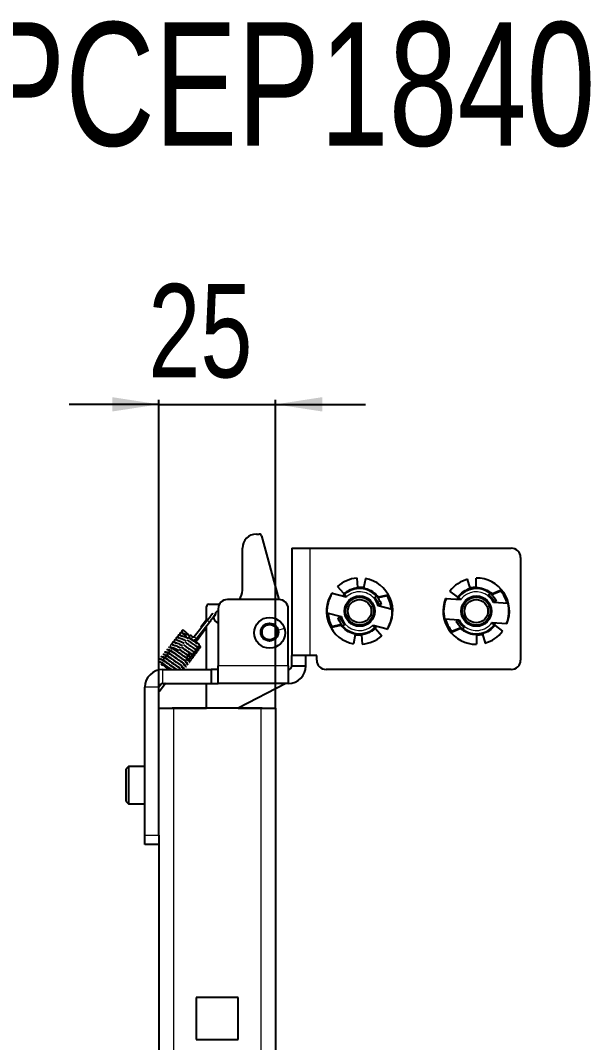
# Model space of a CAD drawing. Header units: millimetres. Extents: x -431 to 638, y -14 to 1990.
# Drawn here: x 89.8 to 211.9, y 1770.5 to 1989.5 of the extents above; entities that cross this region are included whole.
import ezdxf

# ---------------------------------------------------------------- set-up
doc = ezdxf.new("R2010")
doc.units = ezdxf.units.MM
doc.layers.add('FORMAT', color=7, linetype='Continuous')
doc.styles.add('SLDTEXTSTYLE0', font='TXT', dxfattribs={"width": 0.75})
doc.dimstyles.new('SLDDIMSTYLE1', dxfattribs={"dimtxt": 20, "dimasz": 10, "dimexe": 0, "dimexo": 0.0625, "dimgap": 5, "dimtad": 2, "dimdec": 1, "dimrnd": 1e-09, "dimzin": 12, "dimdsep": 46, "dimtxsty": 'SLDTEXTSTYLE0', "dimsah": 1, "dimcen": 0.09, "dimadec": 0, "dimazin": 3, "dimtfac": 1, "dimtmove": 0, "dimatfit": 0, "dimfxl": 0, "dimfrac": 2, "dimtolj": 1, "dimtzin": 12, "dimarcsym": 0})

# ---------------------------------------------------------------- blocks, each defined once
blk = doc.blocks.new('_D_6')
at = {"layer": 'FORMAT'}
for p, q in [((119.44, 1842.17), (119.44, 1908.27)), ((144.44, 1842.17), (144.44, 1908.27)), ((119.44, 1907.27), (100.21, 1907.27)), ((119.44, 1907.27), (144.44, 1907.27)), ((144.44, 1907.27), (163.68, 1907.27))]:
    blk.add_line(p, q, dxfattribs=at)
for points in [[(119.44, 1907.27), (109.44, 1908.81), (109.44, 1905.74)], [(144.44, 1907.27), (154.44, 1905.74), (154.44, 1908.81)]]:
    blk.add_solid(points, dxfattribs=at)
at = {"layer": 'FORMAT', "insert": (117.17, 1933.06), "char_height": 20, "attachment_point": 1, "style": 'SLDTEXTSTYLE0'}
blk.add_mtext('25', dxfattribs=at)

msp = doc.modelspace()

# ---------------------------------------------------------------- linework, layer by layer
at = {"color": 7, "linetype": 'Continuous', "lineweight": 25}
for p, q in [((140.33, 1879.46), (140.95, 1879.46)), ((141.43, 1879.09), (145.1, 1865.46)), ((137.33, 1867.46), (137.33, 1876.46)), ((147.94, 1876.46), (147.94, 1853.46)), ((147.94, 1876.46), (151.74, 1876.46)), ((151.74, 1876.46), (194.94, 1876.46)), ((196.94, 1874.46), (196.94, 1852.46)), ((159.06, 1866.71), (157.69, 1868.23)), ((162.04, 1868.06), (161.88, 1870.04)), ((163.37, 1867.99), (163.74, 1869.94)), ((186.1, 1867.89), (185.58, 1869.81)), ((187.43, 1868.07), (187.42, 1870.06)), ((156.61, 1866.75), (156.49, 1866.82)), ((159.57, 1865.95), (156.56, 1866.76)), ((158.76, 1866.17), (159.2, 1866.56)), ((159.06, 1866.71), (159.2, 1866.56)), ((159.2, 1866.56), (159.67, 1866.04)), ((159.53, 1866.19), (159.34, 1866.02)), ((163.32, 1868.02), (162.09, 1868.08)), ((166.05, 1866.21), (165.53, 1865.74)), ((166.2, 1866.34), (166.05, 1866.21)), ((166.2, 1866.34), (166.47, 1866.01)), ((166.21, 1865.96), (168.51, 1866.45)), ((168.41, 1866.22), (166.34, 1865.78)), ((168.41, 1866.22), (168.51, 1866.45)), ((183.43, 1866.02), (181.8, 1867.26)), ((183.43, 1866.02), (183.59, 1865.9)), ((187.37, 1868.09), (186.15, 1867.93)), ((190.38, 1866.82), (189.96, 1866.26)), ((190.05, 1866.38), (190.1, 1866.4)), ((190.25, 1866.25), (190.07, 1866.17)), ((190.5, 1866.98), (190.38, 1866.82)), ((190.5, 1866.98), (190.83, 1866.71)), ((190.59, 1866.61), (192.76, 1867.51)), ((192.7, 1867.27), (190.74, 1866.45)), ((192.7, 1867.27), (192.76, 1867.51)), ((129.64, 1860.78), (129.64, 1863.96)), ((130.14, 1864.46), (132.41, 1864.46)), ((145.14, 1865.46), (134.14, 1865.46)), ((165.82, 1865.67), (165.62, 1865.63)), ((165.64, 1865.84), (165.69, 1865.85)), ((169.44, 1863.31), (166.43, 1864.12)), ((167.08, 1864.38), (166.6, 1864.23)), ((181.01, 1865.6), (180.87, 1865.65)), ((184.07, 1865.37), (180.96, 1865.6)), ((183.23, 1865.43), (183.59, 1865.9)), ((183.59, 1865.9), (184.14, 1865.47)), ((183.98, 1865.59), (183.83, 1865.39)), ((184.07, 1865.53), (183.92, 1865.38)), ((194.25, 1864.61), (191.14, 1864.84)), ((191.74, 1865.21), (191.3, 1864.98)), ((132.14, 1863.46), (132.14, 1851.26)), ((147.14, 1851.26), (147.14, 1863.46)), ((155.45, 1862.6), (158.46, 1861.8)), ((157.81, 1861.54), (158.28, 1861.69)), ((129.8, 1860.98), (127.01, 1857.45)), ((127.48, 1857.08), (130.27, 1860.61)), ((127.62, 1856.76), (129.64, 1859.5)), ((129.64, 1861.09), (128.43, 1859.56)), ((129.64, 1850.46), (129.64, 1859.82)), ((130.27, 1860.61), (130.27, 1860.61)), ((158.67, 1859.96), (156.38, 1859.47)), ((156.38, 1859.47), (156.48, 1859.7)), ((156.48, 1859.7), (158.55, 1860.14)), ((158.69, 1859.58), (158.42, 1859.9)), ((158.69, 1859.58), (158.84, 1859.71)), ((158.84, 1859.71), (159.36, 1860.18)), ((159.07, 1860.25), (159.27, 1860.29)), ((159.25, 1860.08), (159.2, 1860.07)), ((165.69, 1859.36), (165.22, 1859.88)), ((165.32, 1859.96), (168.32, 1859.16)), ((165.36, 1859.73), (165.55, 1859.9)), ((166.13, 1859.75), (165.69, 1859.36)), ((180.64, 1861.31), (183.74, 1861.08)), ((182.19, 1858.65), (184.14, 1859.46)), ((183.15, 1860.7), (183.59, 1860.94)), ((184.51, 1859.1), (184.93, 1859.66)), ((184.64, 1859.67), (184.82, 1859.75)), ((184.84, 1859.54), (184.79, 1859.52)), ((191.3, 1860.02), (190.75, 1860.45)), ((190.82, 1860.55), (193.93, 1860.32)), ((190.82, 1860.39), (190.97, 1860.54)), ((190.91, 1860.32), (191.06, 1860.53)), ((191.66, 1860.49), (191.3, 1860.02)), ((191.46, 1859.9), (191.3, 1860.02)), ((191.46, 1859.9), (193.09, 1858.66)), ((193.88, 1860.32), (194.01, 1860.27)), ((125.89, 1857.32), (126.28, 1857.01)), ((126.65, 1857.48), (126.26, 1857.79)), ((126.73, 1857.42), (126.65, 1857.48)), ((127.01, 1857.45), (127.01, 1857.45)), ((161.51, 1857.93), (161.15, 1855.98)), ((161.56, 1857.9), (162.79, 1857.84)), ((162.85, 1857.86), (163, 1855.88)), ((165.82, 1859.21), (165.69, 1859.36)), ((165.82, 1859.21), (167.2, 1857.68)), ((168.28, 1859.17), (168.4, 1859.09)), ((184.3, 1859.31), (182.13, 1858.4)), ((182.13, 1858.4), (182.19, 1858.65)), ((184.38, 1858.94), (184.06, 1859.21)), ((184.38, 1858.94), (184.51, 1859.1)), ((187.46, 1857.85), (187.47, 1855.86)), ((187.52, 1857.83), (188.74, 1857.99)), ((188.79, 1858.03), (189.31, 1856.11)), ((121.97, 1855.7), (121.92, 1855.66)), ((121.92, 1855.32), (121.97, 1855.27)), ((126.28, 1857.01), (126.36, 1856.95)), ((120.31, 1853.28), (120.36, 1853.23)), ((120.72, 1853.79), (120.76, 1853.74)), ((121, 1852.71), (120.99, 1852.85)), ((121.12, 1854.3), (121.17, 1854.25)), ((121.4, 1853.22), (121.39, 1853.37)), ((121.52, 1854.81), (121.57, 1854.76)), ((121.81, 1853.73), (121.79, 1853.88)), ((122.21, 1854.24), (122.19, 1854.39)), ((122.61, 1854.75), (122.59, 1854.9)), ((151.74, 1853.46), (147.94, 1853.46)), ((147.94, 1851.26), (147.94, 1853.46)), ((150.94, 1851.26), (150.94, 1853.46)), ((153.24, 1853.46), (151.74, 1853.46)), ((153.24, 1852.46), (153.24, 1853.46)), ((119.51, 1852.26), (119.55, 1852.21)), ((119.83, 1851.69), (119.87, 1851.64)), ((119.91, 1852.77), (119.96, 1852.72)), ((120.6, 1852.2), (120.59, 1852.34)), ((120.75, 1851.12), (121.13, 1850.82)), ((121.13, 1850.82), (121.21, 1850.76)), ((121.86, 1850.46), (121.88, 1850.61)), ((125.39, 1851.96), (125.57, 1851.87)), ((132.14, 1847.46), (132.14, 1851.26)), ((147.14, 1851.26), (147.14, 1847.46)), ((147.94, 1851.26), (150.94, 1851.26)), ((120.24, 1850.46), (130.64, 1850.46)), ((121.12, 1850.59), (121.23, 1850.51)), ((121.25, 1850.48), (121.23, 1850.46)), ((124.05, 1850.44), (123.94, 1850.5)), ((124.02, 1850.51), (124.18, 1850.42)), ((130.64, 1850.46), (130.64, 1847.46)), ((132.14, 1850.46), (130.64, 1850.46)), ((194.94, 1850.46), (155.24, 1850.46)), ((116.44, 1814.96), (116.44, 1846.66)), ((119.44, 1814.96), (119.44, 1846.66)), ((119.97, 1847.41), (119.45, 1846.7)), ((119.51, 1846.98), (119.77, 1847.3)), ((119.56, 1845.84), (120.75, 1847.45)), ((120.24, 1847.46), (130.64, 1847.46)), ((129.64, 1842.16), (129.64, 1847.46)), ((130.64, 1847.46), (132.14, 1847.46)), ((147.14, 1847.46), (132.14, 1847.46)), ((146.64, 1847.46), (136.41, 1842.16)), ((119.44, 1845.7), (119.56, 1845.84)), ((119.56, 1845.84), (119.56, 1845.84)), ((119.44, 1842.16), (122.54, 1842.16)), ((122.54, 1842.17), (122.3, 1842.16)), ((122.54, 1842.17), (129.64, 1842.17)), ((141.34, 1842.16), (122.54, 1842.16)), ((136.43, 1842.17), (141.34, 1842.17)), ((141.34, 1842.16), (144.44, 1842.16)), ((144.44, 1842.16), (144.44, 170.54)), ((112.94, 1829.66), (112.44, 1829.16)), ((112.44, 1822.16), (112.44, 1829.16)), ((116.44, 1829.66), (112.94, 1829.66)), ((112.94, 1829.66), (112.94, 1821.66)), ((112.44, 1822.16), (112.94, 1821.66)), ((112.94, 1821.66), (116.44, 1821.66)), ((116.44, 1812.96), (116.44, 1814.96)), ((119.44, 1814.96), (119.44, 1812.96)), ((119.44, 1812.96), (116.44, 1812.96)), ((119.44, 1812.96), (119.44, 178.16)), ((136.44, 1780.16), (127.44, 1780.16)), ((127.44, 1780.16), (127.44, 1771.16)), ((136.44, 1771.16), (136.44, 1780.16)), ((127.44, 1771.16), (136.44, 1771.16))]:
    msp.add_line(p, q, dxfattribs=at)
at = {"color": 8, "linetype": 'Continuous', "lineweight": 18}
for p, q in [((151.74, 1876.46), (151.74, 1853.46)), ((129.8, 1860.98), (129.8, 1860.98)), ((145, 1858.89), (146.31, 1859.3)), ((147.14, 1851.26), (132.14, 1851.26)), ((120.24, 1847.46), (120.24, 1850.46)), ((119.44, 1846.66), (116.44, 1846.66)), ((122.54, 1842.16), (122.54, 1842.17)), ((122.54, 1842.16), (122.54, 182.78)), ((141.34, 1842.16), (141.34, 1842.17)), ((141.34, 167.63), (141.34, 1842.16)), ((116.44, 1814.96), (119.44, 1814.96))]:
    msp.add_line(p, q, dxfattribs=at)
at = {"color": 7, "linetype": 'Continuous', "lineweight": 25, "flags": 128}
for points in [[(125.89, 1857.32), (125.89, 1857.35), (125.91, 1857.41), (125.96, 1857.49), (126.03, 1857.58), (126.1, 1857.67), (126.17, 1857.74), (126.23, 1857.78), (126.26, 1857.79), (126.26, 1857.79)], [(120.74, 1847.46), (120.75, 1847.45), (120.73, 1847.46)]]:
    msp.add_lwpolyline(points, dxfattribs=at)
at = {"color": 8, "linetype": 'Continuous', "lineweight": 18, "flags": 128}
for points in [[(126.28, 1857.01), (126.28, 1857.01), (126.3, 1857.02), (126.34, 1857.07), (126.4, 1857.14), (126.47, 1857.23), (126.54, 1857.32), (126.6, 1857.4), (126.64, 1857.46), (126.65, 1857.48), (126.65, 1857.48)], [(121.25, 1850.48), (121.25, 1850.48), (121.27, 1850.46)]]:
    msp.add_lwpolyline(points, dxfattribs=at)
at = {"color": 7, "linetype": 'Continuous', "lineweight": 25}
for centre, radius in [((162.44, 1862.96), 3.25), ((162.44, 1862.96), 3), ((187.44, 1862.96), 3.25), ((187.44, 1862.96), 3), ((162.44, 1862.96), 2.5), ((187.44, 1862.96), 2.5), ((143.16, 1858.31), 3.3), ((143.14, 1858.46), 1.9), ((143.14, 1858.46), 1.61)]:
    msp.add_circle(centre, radius, dxfattribs=at)
for centre, radius, start, end in [((140.33, 1876.46), 3, 90, 180), ((140.95, 1878.96), 0.5, 15.0795, 90), ((194.94, 1874.46), 2, 0, 90), ((162.44, 1862.96), 7.1, 94.5192, 132.0192), ((162.44, 1862.96), 7.1, 327.0192, 79.5192), ((187.44, 1862.96), 7.1, 105.2121, 142.7121), ((187.44, 1862.96), 7.1, 337.7121, 90.2121), ((134.33, 1867.46), 3, 318.1897, 0), ((162.44, 1862.96), 7.1, 147.0192, 259.5192), ((162.44, 1862.96), 7, 147.1321, 182.9064), ((162.44, 1862.96), 4.85, 42.0192, 132.0192), ((162.44, 1862.96), 4.15, 132.0192, 133.8162), ((162.44, 1862.96), 6.8, 3.4511, 28.6836), ((162.44, 1862.96), 7, 2.9064, 29.9064), ((187.44, 1862.96), 4.85, 52.7121, 142.7121), ((187.44, 1862.96), 4.15, 26.9151, 52.7121), ((187.44, 1862.96), 6.8, 14.1439, 39.3765), ((187.44, 1862.96), 7, 13.5992, 40.5992), ((130.14, 1863.96), 0.5, 90, 180), ((134.14, 1863.46), 2, 90, 180), ((145.14, 1863.46), 2, 0, 90), ((162.44, 1862.96), 4.15, 16.2223, 42.0192), ((187.44, 1862.96), 7.1, 157.7121, 270.2121), ((187.44, 1862.96), 7, 157.825, 193.5992), ((187.44, 1862.96), 4.15, 142.7121, 144.5091), ((187.44, 1862.96), 7, 337.825, 13.5992), ((132.39, 1861.71), 1.25, 180, 258.463), ((132.39, 1861.71), 1.25, 101.537, 137.2226), ((162.44, 1862.96), 7, 182.9064, 209.9064), ((162.44, 1862.96), 6.8, 183.4511, 208.6836), ((162.44, 1862.96), 4.15, 196.2223, 222.0192), ((162.44, 1862.96), 7, 327.1321, 2.9064), ((131.05, 1862.65), 4.05, 229.7314, 232.4533), ((162.44, 1862.96), 4.85, 222.0192, 312.0192), ((162.44, 1862.96), 4.15, 312.0192, 313.8162), ((187.44, 1862.96), 7, 193.5992, 220.5992), ((187.44, 1862.96), 6.8, 194.1439, 219.3765), ((187.44, 1862.96), 4.15, 206.9151, 232.7121), ((187.44, 1862.96), 4.85, 232.7121, 322.7121), ((187.44, 1862.96), 4.15, 322.7121, 324.5091), ((162.44, 1862.96), 7.1, 274.5192, 312.0192), ((187.44, 1862.96), 7.1, 285.2121, 322.7121), ((147.14, 1851.26), 0.8, 270, 0), ((147.14, 1851.26), 3.8, 270, 0), ((155.24, 1852.46), 2, 180, 270), ((194.94, 1852.46), 2, 270, 0), ((120.24, 1846.66), 3.8, 90, 180), ((120.24, 1846.66), 0.8, 90, 180), ((141.34, 1839.07), 3.1, 85.3967, 90)]:
    msp.add_arc(centre, radius, start, end, dxfattribs=at)
at = {"color": 8, "linetype": 'Continuous', "lineweight": 18}
for centre, radius, start, end in [((162.44, 1862.96), 5.05, 94.5192, 132.0192), ((162.44, 1862.96), 4.15, 42.0192, 132.0192), ((162.44, 1862.96), 5.05, 42.0192, 79.5192), ((187.44, 1862.96), 5.05, 105.2121, 142.7121), ((187.44, 1862.96), 4.15, 52.7121, 142.7121), ((187.44, 1862.96), 5.05, 52.7121, 90.2121), ((140.85, 1874.48), 17.44, 230.7113, 232.6809), ((162.44, 1862.96), 5.05, 222.0192, 259.5192), ((162.44, 1862.96), 4.15, 222.0192, 312.0192), ((187.44, 1862.96), 4.15, 232.7121, 322.7121), ((187.44, 1862.96), 5.05, 285.2121, 322.7121), ((124.37, 1858.9), 2.78, 315.5111, 327.8892), ((137.92, 1870.78), 17.22, 230.7026, 232.6978), ((162.44, 1862.96), 5.05, 274.5192, 312.0192), ((187.44, 1862.96), 5.05, 232.7121, 270.2121), ((122.16, 1855.51), 0.295, 115.8344, 267.3472), ((133.17, 1864.7), 9.69, 233.0415, 235.052), ((120.15, 1851.86), 1.43, 313.3522, 323.8809), ((120.22, 1851.81), 1.45, 313.3721, 323.9619), ((121.1, 1848.13), 2.75, 233.1851, 236.0311)]:
    msp.add_arc(centre, radius, start, end, dxfattribs=at)
at = {"color": 7, "linetype": 'Continuous', "lineweight": 25}
for points, knots in [([(161.89, 1867.78), (161.93, 1867.92), (161.98, 1868.09), (162.08, 1868.03), (162.09, 1868.02)], [0, 0, 0, 0, 0.832234, 1, 1, 1, 1]), ([(163.49, 1867.69), (163.47, 1867.84), (163.44, 1868.02), (163.34, 1867.97), (163.32, 1867.96)], [0, 0, 0, 0, 0.832234, 1, 1, 1, 1]), ([(166.05, 1866.21), (166.29, 1865.89), (166.71, 1865.33), (166.97, 1864.67), (167.08, 1864.38)], [0, 0, 0, 0, 0.559866, 1, 1, 1, 1]), ([(186.01, 1867.59), (186.02, 1867.74), (186.04, 1867.92), (186.14, 1867.88), (186.16, 1867.87)], [0, 0, 0, 0, 0.832234, 1, 1, 1, 1]), ([(187.6, 1867.81), (187.54, 1867.95), (187.48, 1868.11), (187.39, 1868.04), (187.38, 1868.03)], [0, 0, 0, 0, 0.832234, 1, 1, 1, 1]), ([(190.08, 1866.42), (190.35, 1866.19), (190.83, 1865.77), (191.15, 1865.22), (191.3, 1864.98)], [0, 0, 0, 0, 0.559785, 1, 1, 1, 1]), ([(190.38, 1866.82), (190.68, 1866.55), (191.2, 1866.08), (191.57, 1865.48), (191.74, 1865.21)], [0, 0, 0, 0, 0.5598658, 1, 1, 1, 1]), ([(165.68, 1865.87), (165.9, 1865.59), (166.29, 1865.09), (166.51, 1864.49), (166.6, 1864.23)], [0, 0, 0, 0, 0.559785, 1, 1, 1, 1]), ([(130.95, 1862.52), (130.93, 1862.48), (130.85, 1862.37), (130.58, 1861.99), (130.2, 1861.48), (129.91, 1861.13), (129.8, 1860.98)], [0, 0, 0, 0, 0.120445, 0.4284044, 0.764758, 1, 1, 1, 1]), ([(130.27, 1860.61), (130.36, 1860.72), (130.62, 1861.05), (131.02, 1861.58), (131.39, 1862.1), (131.55, 1862.33), (131.6, 1862.44), (131.63, 1862.51), (131.64, 1862.59), (131.63, 1862.65), (131.62, 1862.67)], [0, 0, 0, 0, 0.122972, 0.357795, 0.597296, 0.840144, 0.906241, 0.947144, 0.977555, 1, 1, 1, 1]), ([(131.16, 1861.58), (131.23, 1861.68), (131.42, 1861.96), (131.53, 1862.14), (131.58, 1862.24), (131.61, 1862.31), (131.62, 1862.38), (131.61, 1862.43), (131.61, 1862.46)], [0, 0, 0, 0, 0.243765, 0.698545, 0.834124, 0.900377, 0.952573, 1, 1, 1, 1]), ([(159.21, 1860.05), (158.99, 1860.33), (158.6, 1860.83), (158.38, 1861.42), (158.28, 1861.69)], [0, 0, 0, 0, 0.559785, 1, 1, 1, 1]), ([(158.84, 1859.71), (158.6, 1860.03), (158.17, 1860.59), (157.92, 1861.25), (157.81, 1861.54)], [0, 0, 0, 0, 0.559866, 1, 1, 1, 1]), ([(184.51, 1859.1), (184.21, 1859.37), (183.69, 1859.84), (183.31, 1860.44), (183.15, 1860.7)], [0, 0, 0, 0, 0.559866, 1, 1, 1, 1]), ([(184.81, 1859.5), (184.54, 1859.73), (184.06, 1860.15), (183.74, 1860.7), (183.59, 1860.94)], [0, 0, 0, 0, 0.559785, 1, 1, 1, 1]), ([(123.84, 1857.08), (123.78, 1857.13), (123.64, 1857.26), (123.39, 1857.35), (123.2, 1857.32), (123.11, 1857.2), (123.09, 1856.95), (123.23, 1856.78), (123.33, 1856.66)], [0, 0, 0, 0, 0.1166621, 0.2771251, 0.5007524, 0.6200676, 0.7499614, 1, 1, 1, 1]), ([(124.25, 1857.59), (124.19, 1857.64), (124.04, 1857.77), (123.79, 1857.86), (123.6, 1857.83), (123.52, 1857.71), (123.49, 1857.46), (123.63, 1857.29), (123.73, 1857.17)], [0, 0, 0, 0, 0.1167861, 0.2772304, 0.5008125, 0.6201226, 0.7500255, 1, 1, 1, 1]), ([(123.83, 1857.19), (123.84, 1857.19), (123.88, 1857.18), (124.19, 1857.12), (124.67, 1856.93), (125.08, 1856.73), (125.29, 1856.62)], [0, 0, 0, 0, 0.148836, 0.396558, 0.683727, 1, 1, 1, 1]), ([(125.39, 1857.28), (125.2, 1857.52), (124.9, 1857.91), (124.5, 1858.25), (124.2, 1858.37), (124, 1858.34), (123.92, 1858.22), (123.89, 1857.98), (124.03, 1857.8), (124.13, 1857.68)], [0, 0, 0, 0, 0.254321, 0.402331, 0.510907, 0.662194, 0.742939, 0.830862, 1, 1, 1, 1]), ([(124.23, 1857.7), (124.25, 1857.7), (124.29, 1857.69), (124.59, 1857.63), (125.08, 1857.43), (125.48, 1857.24), (125.69, 1857.13)], [0, 0, 0, 0, 0.149242, 0.3975226, 0.6852713, 1, 1, 1, 1]), ([(125.93, 1857.62), (125.7, 1857.92), (125.35, 1858.37), (124.9, 1858.76), (124.6, 1858.88), (124.41, 1858.85), (124.32, 1858.73), (124.29, 1858.49), (124.44, 1858.31), (124.53, 1858.2)], [0, 0, 0, 0, 0.298435, 0.437746, 0.539892, 0.682205, 0.758172, 0.840902, 1, 1, 1, 1]), ([(124.62, 1858.22), (124.62, 1858.21), (124.59, 1858.19), (124.7, 1858.21), (124.99, 1858.13), (125.32, 1858.02), (125.52, 1857.92), (125.54, 1857.91)], [0, 0, 0, 0, 0.021612, 0.277034, 0.594005, 0.961278, 1, 1, 1, 1]), ([(126.14, 1857.55), (126.02, 1857.66), (125.82, 1857.83), (125.65, 1857.98), (125.58, 1858.04)], [0, 0, 0, 0, 0.595665, 1, 1, 1, 1]), ([(127.62, 1855.92), (127.61, 1855.95), (127.57, 1856.03), (127.35, 1856.2), (127.04, 1856.43), (126.7, 1856.67), (126.29, 1856.96), (126.01, 1857.17), (125.86, 1857.27)], [0, 0, 0, 0, 0.1342665, 0.3521847, 0.4893356, 0.6456573, 0.8178029, 1, 1, 1, 1]), ([(127.01, 1857.45), (126.99, 1857.43), (126.96, 1857.4), (126.88, 1857.37), (126.81, 1857.37), (126.76, 1857.4), (126.73, 1857.41), (126.73, 1857.42)], [0, 0, 0, 0, 0.241711, 0.48172, 0.722059, 0.953296, 1, 1, 1, 1]), ([(161.4, 1858.22), (161.42, 1858.08), (161.45, 1857.9), (161.55, 1857.95), (161.57, 1857.96)], [0, 0, 0, 0, 0.832234, 1, 1, 1, 1]), ([(162.99, 1858.14), (162.95, 1858), (162.91, 1857.83), (162.81, 1857.89), (162.8, 1857.9)], [0, 0, 0, 0, 0.832234, 1, 1, 1, 1]), ([(187.29, 1858.11), (187.35, 1857.97), (187.41, 1857.8), (187.5, 1857.87), (187.51, 1857.89)], [0, 0, 0, 0, 0.8322341, 1, 1, 1, 1]), ([(188.88, 1858.33), (188.87, 1858.18), (188.85, 1858), (188.75, 1858.04), (188.73, 1858.05)], [0, 0, 0, 0, 0.832234, 1, 1, 1, 1]), ([(125.51, 1852.8), (125.48, 1852.81), (125.43, 1852.84), (125.23, 1852.96), (124.99, 1853.12), (124.66, 1853.35), (124.27, 1853.62), (123.8, 1853.97), (123.24, 1854.36), (122.67, 1854.72), (122.18, 1855), (121.82, 1855.16), (121.55, 1855.24), (121.53, 1855.18), (121.52, 1855.15)], [0, 0, 0, 0, 0.070834, 0.14046, 0.204799, 0.262083, 0.352331, 0.418393, 0.506857, 0.631338, 0.705759, 0.792061, 0.890442, 1, 1, 1, 1]), ([(121.94, 1855.29), (122.02, 1855.22), (122.19, 1855.08), (122.58, 1854.91), (123, 1854.7), (123.31, 1854.52), (123.47, 1854.43)], [0, 0, 0, 0, 0.25864, 0.513489, 0.757273, 1, 1, 1, 1]), ([(122.34, 1855.74), (122.32, 1855.76), (122.28, 1855.78), (122.21, 1855.8), (122.15, 1855.81), (122.07, 1855.79), (122, 1855.76), (121.97, 1855.72), (121.96, 1855.71)], [0, 0, 0, 0, 0.16821, 0.334597, 0.492682, 0.639712, 0.895455, 1, 1, 1, 1]), ([(122.63, 1855.55), (122.57, 1855.6), (122.43, 1855.73), (122.2, 1855.82), (122.09, 1855.78), (122.03, 1855.76)], [0, 0, 0, 0, 0.263202, 0.6223385, 1, 1, 1, 1]), ([(122.28, 1855.22), (122.24, 1855.19), (122.15, 1855.15), (122.25, 1855.16), (122.56, 1855.09), (123.05, 1854.9), (123.46, 1854.69), (123.68, 1854.58)], [0, 0, 0, 0, 0.186775, 0.339781, 0.529853, 0.7504, 1, 1, 1, 1]), ([(123.03, 1856.06), (122.97, 1856.12), (122.83, 1856.24), (122.58, 1856.33), (122.39, 1856.3), (122.31, 1856.18), (122.28, 1855.94), (122.42, 1855.77), (122.51, 1855.66)], [0, 0, 0, 0, 0.118567, 0.282042, 0.509898, 0.631431, 0.76371, 1, 1, 1, 1]), ([(122.61, 1855.66), (122.63, 1855.66), (122.67, 1855.66), (122.97, 1855.6), (123.46, 1855.4), (123.86, 1855.2), (124.08, 1855.09)], [0, 0, 0, 0, 0.147088, 0.393301, 0.678923, 1, 1, 1, 1]), ([(123.44, 1856.57), (123.38, 1856.62), (123.23, 1856.75), (122.98, 1856.84), (122.79, 1856.81), (122.71, 1856.69), (122.68, 1856.44), (122.83, 1856.27), (122.93, 1856.15)], [0, 0, 0, 0, 0.116537, 0.277021, 0.500692, 0.620012, 0.749896, 1, 1, 1, 1]), ([(123.02, 1856.17), (123.03, 1856.17), (123.07, 1856.17), (123.37, 1856.11), (123.86, 1855.91), (124.27, 1855.71), (124.48, 1855.6)], [0, 0, 0, 0, 0.148028, 0.394639, 0.680654, 1, 1, 1, 1]), ([(123.42, 1856.68), (123.44, 1856.68), (123.48, 1856.67), (123.78, 1856.62), (124.27, 1856.42), (124.67, 1856.22), (124.88, 1856.11)], [0, 0, 0, 0, 0.148432, 0.395597, 0.682188, 1, 1, 1, 1]), ([(125.87, 1853.54), (125.88, 1853.54), (125.92, 1853.58), (126.07, 1853.83), (125.96, 1853.98), (125.73, 1854.17), (125.41, 1854.4), (125.07, 1854.64), (124.67, 1854.93), (124.39, 1855.13), (124.25, 1855.23)], [0, 0, 0, 0, 0.06549, 0.304753, 0.416324, 0.564262, 0.657467, 0.763613, 0.880393, 1, 1, 1, 1]), ([(124.28, 1855.27), (124.5, 1855.11), (124.93, 1854.8), (125.52, 1854.39), (125.96, 1854.09), (126.34, 1853.86), (126.57, 1853.76), (126.75, 1853.78), (126.85, 1853.85), (126.92, 1853.98), (126.91, 1854.14), (126.85, 1854.26), (126.71, 1854.4), (126.71, 1854.4)], [0, 0, 0, 0, 0.154222, 0.297017, 0.418176, 0.519128, 0.673905, 0.726098, 0.760317, 0.791174, 0.842698, 0.998007, 1, 1, 1, 1]), ([(124.68, 1855.78), (124.91, 1855.62), (125.34, 1855.31), (125.93, 1854.9), (126.36, 1854.6), (126.74, 1854.37), (126.97, 1854.27), (127.15, 1854.29), (127.25, 1854.36), (127.32, 1854.49), (127.31, 1854.65), (127.25, 1854.77), (127.11, 1854.91), (127.11, 1854.91)], [0, 0, 0, 0, 0.15508, 0.29788, 0.419005, 0.519987, 0.674799, 0.726992, 0.761209, 0.792065, 0.843578, 0.998885, 1, 1, 1, 1]), ([(125.09, 1856.29), (125.31, 1856.13), (125.75, 1855.82), (126.33, 1855.41), (126.77, 1855.11), (127.15, 1854.88), (127.38, 1854.78), (127.55, 1854.8), (127.65, 1854.87), (127.72, 1855), (127.71, 1855.17), (127.65, 1855.29), (127.52, 1855.42), (127.52, 1855.42)], [0, 0, 0, 0, 0.1559383, 0.298743, 0.4198335, 0.5208454, 0.6756923, 0.7278856, 0.7621012, 0.7929537, 0.8444574, 0.9997624, 1, 1, 1, 1]), ([(125.49, 1856.8), (125.72, 1856.64), (126.15, 1856.33), (126.74, 1855.92), (127.18, 1855.62), (127.55, 1855.39), (127.78, 1855.29), (127.96, 1855.31), (128.06, 1855.38), (128.12, 1855.51), (128.12, 1855.67), (127.94, 1855.93), (127.53, 1856.33), (127.17, 1856.65), (127, 1856.8)], [0, 0, 0, 0, 0.120536, 0.230319, 0.323379, 0.401055, 0.520119, 0.560242, 0.586543, 0.610259, 0.649844, 0.769232, 0.897485, 1, 1, 1, 1]), ([(126.36, 1856.95), (126.44, 1856.89), (126.62, 1856.78), (126.93, 1856.76), (127.22, 1856.84), (127.4, 1856.97), (127.47, 1857.06), (127.48, 1857.08)], [0, 0, 0, 0, 0.241852, 0.482958, 0.724075, 0.954441, 1, 1, 1, 1]), ([(127.3, 1854.6), (127.3, 1854.6), (127.46, 1854.51), (127.61, 1854.46), (127.78, 1854.49), (127.88, 1854.56), (127.95, 1854.69), (127.94, 1854.85), (127.82, 1855), (127.74, 1855.1)], [0, 0, 0, 0, 0.004376, 0.328637, 0.438627, 0.511376, 0.576808, 0.684045, 1, 1, 1, 1]), ([(127.31, 1856.52), (127.33, 1856.53), (127.44, 1856.56), (127.54, 1856.66), (127.61, 1856.75), (127.62, 1856.76)], [0, 0, 0, 0, 0.133594, 0.857024, 1, 1, 1, 1]), ([(127.7, 1855.12), (127.83, 1855.06), (128, 1854.98), (128.17, 1855.01), (128.27, 1855.09), (128.33, 1855.21), (128.32, 1855.38), (128.22, 1855.55), (128.01, 1855.74), (127.95, 1855.79)], [0, 0, 0, 0, 0.2852526, 0.3830352, 0.4477057, 0.5058708, 0.6011865, 0.8857906, 1, 1, 1, 1]), ([(123.9, 1850.76), (123.87, 1850.77), (123.81, 1850.8), (123.61, 1850.92), (123.37, 1851.09), (123.03, 1851.32), (122.65, 1851.59), (122.17, 1851.94), (121.62, 1852.33), (121.05, 1852.69), (120.56, 1852.96), (120.2, 1853.13), (119.94, 1853.21), (119.92, 1853.14), (119.91, 1853.11)], [0, 0, 0, 0, 0.073219, 0.142955, 0.207336, 0.264609, 0.354761, 0.420957, 0.509511, 0.633948, 0.708354, 0.794802, 0.893243, 1, 1, 1, 1]), ([(124.3, 1851.27), (124.28, 1851.28), (124.22, 1851.31), (124.02, 1851.43), (123.77, 1851.6), (123.44, 1851.83), (123.05, 1852.1), (122.58, 1852.44), (122.02, 1852.84), (121.45, 1853.2), (120.96, 1853.47), (120.61, 1853.64), (120.34, 1853.71), (120.32, 1853.65), (120.31, 1853.62)], [0, 0, 0, 0, 0.072622, 0.142331, 0.206702, 0.263977, 0.354153, 0.420316, 0.508847, 0.633296, 0.707705, 0.794116, 0.892543, 1, 1, 1, 1]), ([(120.59, 1853.06), (120.6, 1853.05), (120.69, 1852.98), (120.84, 1852.92), (120.99, 1852.85)], [0, 0, 0, 0, 0.061642, 1, 1, 1, 1]), ([(124.71, 1851.78), (124.68, 1851.79), (124.62, 1851.82), (124.42, 1851.94), (124.18, 1852.11), (123.85, 1852.33), (123.46, 1852.61), (122.98, 1852.95), (122.43, 1853.34), (121.86, 1853.71), (121.37, 1853.98), (121.01, 1854.14), (120.75, 1854.22), (120.72, 1854.16), (120.71, 1854.13)], [0, 0, 0, 0, 0.072026, 0.141707, 0.206067, 0.263346, 0.353545, 0.419675, 0.508183, 0.632643, 0.707056, 0.793431, 0.891842, 1, 1, 1, 1]), ([(120.8, 1853.28), (120.77, 1853.25), (120.73, 1853.19), (120.92, 1852.9), (121.27, 1852.64), (121.71, 1852.32), (122.24, 1851.95), (122.78, 1851.56), (123.25, 1851.23), (123.61, 1850.99), (123.91, 1850.8), (124, 1850.75), (124.05, 1850.73)], [0, 0, 0, 0, 0.14275, 0.261994, 0.357066, 0.430618, 0.524085, 0.646449, 0.722078, 0.808168, 0.902138, 1, 1, 1, 1]), ([(120.99, 1853.57), (121, 1853.56), (121.09, 1853.49), (121.24, 1853.43), (121.39, 1853.37)], [0, 0, 0, 0, 0.0621587, 1, 1, 1, 1]), ([(125.11, 1852.29), (125.08, 1852.3), (125.03, 1852.33), (124.83, 1852.45), (124.58, 1852.61), (124.25, 1852.84), (123.86, 1853.12), (123.39, 1853.46), (122.84, 1853.85), (122.26, 1854.22), (121.77, 1854.49), (121.42, 1854.65), (121.15, 1854.73), (121.13, 1854.67), (121.11, 1854.64)], [0, 0, 0, 0, 0.0714296, 0.1410831, 0.205433, 0.2627143, 0.3529382, 0.4190339, 0.5075199, 0.6319909, 0.7064074, 0.7927459, 0.891142, 1, 1, 1, 1]), ([(121.2, 1853.79), (121.18, 1853.76), (121.13, 1853.7), (121.33, 1853.41), (121.67, 1853.15), (122.12, 1852.83), (122.65, 1852.45), (123.18, 1852.07), (123.65, 1851.74), (124.01, 1851.5), (124.31, 1851.3), (124.4, 1851.26), (124.45, 1851.24)], [0, 0, 0, 0, 0.143336, 0.262559, 0.357673, 0.431245, 0.524711, 0.647074, 0.722736, 0.80884, 0.9028, 1, 1, 1, 1]), ([(121.39, 1854.08), (121.4, 1854.07), (121.49, 1854), (121.65, 1853.94), (121.79, 1853.88)], [0, 0, 0, 0, 0.062662, 1, 1, 1, 1]), ([(121.54, 1854.78), (121.62, 1854.71), (121.78, 1854.57), (122.06, 1854.45), (122.19, 1854.39)], [0, 0, 0, 0, 0.505287, 1, 1, 1, 1]), ([(121.61, 1854.3), (121.58, 1854.27), (121.53, 1854.21), (121.73, 1853.92), (122.08, 1853.65), (122.53, 1853.34), (123.06, 1852.96), (123.59, 1852.57), (124.06, 1852.25), (124.42, 1852.01), (124.71, 1851.81), (124.81, 1851.77), (124.85, 1851.75)], [0, 0, 0, 0, 0.143922, 0.263125, 0.358281, 0.431871, 0.525337, 0.6477, 0.723393, 0.809513, 0.903463, 1, 1, 1, 1]), ([(122, 1854.66), (122.04, 1854.58), (122.13, 1854.43), (122.49, 1854.16), (122.93, 1853.85), (123.46, 1853.47), (124, 1853.08), (124.46, 1852.76), (124.82, 1852.51), (125.12, 1852.32), (125.21, 1852.28), (125.26, 1852.26)], [0, 0, 0, 0, 0.137088, 0.248655, 0.334921, 0.444456, 0.587859, 0.676604, 0.777548, 0.88764, 1, 1, 1, 1]), ([(123.47, 1854.25), (123.7, 1854.09), (124.12, 1853.79), (124.71, 1853.38), (125.15, 1853.08), (125.53, 1852.84), (125.76, 1852.74), (125.94, 1852.76), (126.04, 1852.83), (126.11, 1852.96), (126.1, 1853.12), (126.04, 1853.24), (125.9, 1853.38), (125.9, 1853.39)], [0, 0, 0, 0, 0.152505, 0.295288, 0.416515, 0.51741, 0.672115, 0.724307, 0.758529, 0.789392, 0.840935, 0.99625, 1, 1, 1, 1]), ([(125.47, 1853.02), (125.48, 1853.03), (125.51, 1853.06), (125.67, 1853.32), (125.55, 1853.47), (125.33, 1853.66), (125.01, 1853.89), (124.67, 1854.13), (124.27, 1854.42), (123.99, 1854.62), (123.85, 1854.72)], [0, 0, 0, 0, 0.065581, 0.305104, 0.416757, 0.564843, 0.658165, 0.764421, 0.881295, 1, 1, 1, 1]), ([(123.88, 1854.76), (124.1, 1854.6), (124.53, 1854.29), (125.11, 1853.88), (125.55, 1853.59), (125.93, 1853.35), (126.17, 1853.25), (126.34, 1853.27), (126.44, 1853.34), (126.51, 1853.47), (126.51, 1853.63), (126.45, 1853.75), (126.31, 1853.89), (126.3, 1853.9)], [0, 0, 0, 0, 0.153363, 0.296153, 0.417346, 0.518269, 0.67301, 0.725203, 0.759423, 0.790284, 0.841817, 0.997129, 1, 1, 1, 1]), ([(125.27, 1852.79), (125.33, 1852.76), (125.51, 1852.64), (125.81, 1852.47), (126.06, 1852.37), (126.24, 1852.4), (126.34, 1852.47), (126.4, 1852.6), (126.39, 1852.76), (126.33, 1852.88), (126.19, 1853.01), (126.19, 1853.02)], [0, 0, 0, 0, 0.072256, 0.233409, 0.481096, 0.565186, 0.620818, 0.670861, 0.752913, 0.997672, 1, 1, 1, 1]), ([(125.62, 1852.35), (125.65, 1852.37), (125.71, 1852.41), (125.62, 1852.62), (125.49, 1852.81), (125.38, 1852.94), (125.36, 1852.95)], [0, 0, 0, 0, 0.332523, 0.65538, 0.968405, 1, 1, 1, 1]), ([(125.44, 1852.82), (125.46, 1852.82), (125.5, 1852.81), (125.53, 1852.79), (125.55, 1852.77)], [0, 0, 0, 0, 0.426986, 1, 1, 1, 1]), ([(126.1, 1853.05), (126.11, 1853.05), (126.29, 1852.95), (126.44, 1852.89), (126.62, 1852.92), (126.72, 1853), (126.79, 1853.12), (126.78, 1853.29), (126.72, 1853.41), (126.58, 1853.54), (126.58, 1853.54)], [0, 0, 0, 0, 0.026667, 0.341775, 0.448732, 0.519486, 0.583132, 0.687475, 0.998784, 1, 1, 1, 1]), ([(126.5, 1853.57), (126.51, 1853.56), (126.68, 1853.47), (126.83, 1853.42), (127.01, 1853.44), (127.11, 1853.52), (127.17, 1853.64), (127.17, 1853.81), (127.05, 1853.95), (126.96, 1854.06)], [0, 0, 0, 0, 0.0193832, 0.3374805, 0.4454277, 0.5168331, 0.5810623, 0.6863498, 1, 1, 1, 1]), ([(126.9, 1854.08), (126.9, 1854.08), (127.07, 1853.99), (127.22, 1853.94), (127.4, 1853.97), (127.5, 1854.04), (127.56, 1854.17), (127.56, 1854.33), (127.44, 1854.47), (127.35, 1854.58)], [0, 0, 0, 0, 0.011955, 0.333103, 0.442062, 0.514132, 0.578957, 0.68521, 1, 1, 1, 1]), ([(123.15, 1850.46), (123.08, 1850.5), (122.95, 1850.59), (122.63, 1850.81), (122.24, 1851.09), (121.76, 1851.43), (121.21, 1851.82), (120.64, 1852.19), (120.15, 1852.46), (119.8, 1852.62), (119.54, 1852.7), (119.51, 1852.63), (119.5, 1852.6)], [0, 0, 0, 0, 0.0621077, 0.1299244, 0.2366528, 0.3150792, 0.4199665, 0.5673069, 0.6554134, 0.7578246, 0.8744121, 1, 1, 1, 1]), ([(119.53, 1852.23), (119.61, 1852.16), (119.77, 1852.02), (120.05, 1851.89), (120.19, 1851.83)], [0, 0, 0, 0, 0.513134, 1, 1, 1, 1]), ([(119.85, 1851.66), (119.93, 1851.59), (120.1, 1851.46), (120.39, 1851.34), (120.53, 1851.28)], [0, 0, 0, 0, 0.512882, 1, 1, 1, 1]), ([(119.97, 1852.13), (119.97, 1852.13), (119.96, 1852.08), (120.12, 1851.88), (120.45, 1851.62), (120.9, 1851.31), (121.43, 1850.93), (121.9, 1850.59), (122.15, 1850.42), (122.2, 1850.38)], [0, 0, 0, 0, 0.0127348, 0.2317906, 0.406235, 0.5412368, 0.712882, 0.9376026, 1, 1, 1, 1]), ([(120.29, 1851.57), (120.29, 1851.57), (120.28, 1851.53), (120.44, 1851.33), (120.77, 1851.09), (121.07, 1850.89), (121.2, 1850.81)], [0, 0, 0, 0, 0.016019, 0.423833, 0.748639, 1, 1, 1, 1]), ([(120.4, 1852.77), (120.37, 1852.74), (120.32, 1852.68), (120.52, 1852.4), (120.86, 1852.13), (121.31, 1851.82), (121.83, 1851.44), (122.37, 1851.05), (122.83, 1850.73), (123.09, 1850.55), (123.18, 1850.5), (123.18, 1850.49)], [0, 0, 0, 0, 0.175544, 0.32281, 0.440155, 0.530953, 0.646365, 0.797463, 0.890809, 0.997094, 1, 1, 1, 1]), ([(121.21, 1850.76), (121.23, 1850.74), (121.27, 1850.7), (121.29, 1850.63), (121.29, 1850.55), (121.27, 1850.5), (121.25, 1850.48), (121.25, 1850.48)], [0, 0, 0, 0, 0.241895, 0.484471, 0.726557, 0.955709, 1, 1, 1, 1]), ([(123.83, 1850.78), (123.85, 1850.78), (123.89, 1850.77), (123.92, 1850.75), (123.94, 1850.73)], [0, 0, 0, 0, 0.425063, 1, 1, 1, 1]), ([(124.04, 1850.46), (124.03, 1850.5), (124.02, 1850.57), (123.91, 1850.71), (123.86, 1850.78)], [0, 0, 0, 0, 0.504298, 1, 1, 1, 1]), ([(124.23, 1851.29), (124.25, 1851.29), (124.29, 1851.28), (124.32, 1851.26), (124.34, 1851.24)], [0, 0, 0, 0, 0.426495, 1, 1, 1, 1]), ([(124.41, 1850.82), (124.44, 1850.84), (124.5, 1850.88), (124.43, 1851.06), (124.31, 1851.22), (124.26, 1851.29)], [0, 0, 0, 0, 0.377296, 0.752518, 1, 1, 1, 1]), ([(124.64, 1850.86), (124.61, 1850.87), (124.56, 1850.89), (124.41, 1850.98), (124.33, 1851.02)], [0, 0, 0, 0, 0.511282, 1, 1, 1, 1]), ([(124.42, 1851.03), (124.49, 1850.98), (124.68, 1850.88), (124.75, 1850.85), (124.8, 1850.83)], [0, 0, 0, 0, 0.381464, 1, 1, 1, 1]), ([(124.57, 1850.88), (124.59, 1850.87), (124.63, 1850.86), (124.67, 1850.84), (124.68, 1850.83)], [0, 0, 0, 0, 0.440988, 1, 1, 1, 1]), ([(124.78, 1850.43), (124.81, 1850.45), (124.86, 1850.5), (124.8, 1850.66), (124.67, 1850.81), (124.63, 1850.87)], [0, 0, 0, 0, 0.38733, 0.771624, 1, 1, 1, 1]), ([(124.64, 1851.8), (124.65, 1851.8), (124.7, 1851.79), (124.73, 1851.77), (124.74, 1851.75)], [0, 0, 0, 0, 0.427242, 1, 1, 1, 1]), ([(124.82, 1851.33), (124.84, 1851.35), (124.9, 1851.39), (124.84, 1851.57), (124.71, 1851.74), (124.66, 1851.8)], [0, 0, 0, 0, 0.379873, 0.754627, 1, 1, 1, 1]), ([(125.03, 1851.38), (125, 1851.39), (124.95, 1851.41), (124.8, 1851.5), (124.73, 1851.54)], [0, 0, 0, 0, 0.519279, 1, 1, 1, 1]), ([(124.83, 1851.54), (124.89, 1851.5), (125.07, 1851.4), (125.14, 1851.37), (125.18, 1851.35)], [0, 0, 0, 0, 0.36803, 1, 1, 1, 1]), ([(124.86, 1851.39), (124.88, 1851.4), (124.92, 1851.4), (124.98, 1851.4), (125.05, 1851.39), (125.1, 1851.36), (125.12, 1851.35)], [0, 0, 0, 0, 0.21229, 0.467526, 0.736213, 1, 1, 1, 1]), ([(124.96, 1851.4), (124.98, 1851.4), (125.02, 1851.39), (125.05, 1851.36), (125.07, 1851.35)], [0, 0, 0, 0, 0.441798, 1, 1, 1, 1]), ([(125.17, 1850.95), (125.2, 1850.97), (125.25, 1851.02), (125.18, 1851.19), (125.06, 1851.34), (125.01, 1851.39)], [0, 0, 0, 0, 0.389937, 0.77371, 1, 1, 1, 1]), ([(125.04, 1852.31), (125.06, 1852.31), (125.1, 1852.3), (125.13, 1852.28), (125.15, 1852.26)], [0, 0, 0, 0, 0.42738, 1, 1, 1, 1]), ([(125.22, 1851.84), (125.25, 1851.86), (125.3, 1851.9), (125.24, 1852.08), (125.11, 1852.25), (125.06, 1852.31)], [0, 0, 0, 0, 0.382442, 0.756726, 1, 1, 1, 1]), ([(125.42, 1851.9), (125.39, 1851.91), (125.34, 1851.93), (125.19, 1852.02), (125.12, 1852.06)], [0, 0, 0, 0, 0.527758, 1, 1, 1, 1]), ([(125.27, 1851.92), (125.28, 1851.92), (125.31, 1851.93), (125.37, 1851.92), (125.44, 1851.91), (125.48, 1851.88), (125.51, 1851.87)], [0, 0, 0, 0, 0.122445, 0.407654, 0.707892, 1, 1, 1, 1]), ([(125.34, 1851.92), (125.36, 1851.92), (125.41, 1851.91), (125.44, 1851.89), (125.46, 1851.87)], [0, 0, 0, 0, 0.442019, 1, 1, 1, 1]), ([(125.8, 1852.43), (125.77, 1852.44), (125.71, 1852.46), (125.55, 1852.55), (125.41, 1852.64), (125.37, 1852.66)], [0, 0, 0, 0, 0.410841, 0.814741, 1, 1, 1, 1]), ([(125.56, 1851.47), (125.58, 1851.5), (125.64, 1851.54), (125.57, 1851.71), (125.44, 1851.86), (125.4, 1851.92)], [0, 0, 0, 0, 0.3925346, 0.7757858, 1, 1, 1, 1]), ([(125.54, 1851.91), (125.52, 1851.93), (125.48, 1851.96), (125.46, 1851.99), (125.45, 1852.01)], [0, 0, 0, 0, 0.5327081, 1, 1, 1, 1]), ([(125.68, 1852.44), (125.68, 1852.45), (125.71, 1852.45), (125.76, 1852.45), (125.83, 1852.43), (125.87, 1852.4), (125.89, 1852.39)], [0, 0, 0, 0, 0.044292, 0.355485, 0.683075, 1, 1, 1, 1]), ([(125.94, 1852), (125.97, 1852.02), (126.03, 1852.06), (125.94, 1852.26), (125.78, 1852.45), (125.71, 1852.54)], [0, 0, 0, 0, 0.348014, 0.68511, 1, 1, 1, 1]), ([(125.73, 1852.45), (125.75, 1852.44), (125.8, 1852.43), (125.83, 1852.41), (125.84, 1852.4)], [0, 0, 0, 0, 0.44173, 1, 1, 1, 1])]:
    msp.add_open_spline(points, degree=3, knots=knots, dxfattribs=at)
for points in [[(120.76, 1851.23), (120.75, 1851.2), (120.73, 1851.15), (120.74, 1851.13), (120.75, 1851.12)], [(121.12, 1850.7), (121.12, 1850.67), (121.1, 1850.62), (121.11, 1850.6), (121.11, 1850.59)]]:
    msp.add_open_spline(points, degree=3, dxfattribs=at)

# ---------------------------------------------------------------- texts
at = {"layer": 'FORMAT', "insert": (28.58, 1989.14), "char_height": 26.4583, "attachment_point": 1, "style": 'SLDTEXTSTYLE0'}
msp.add_mtext('R5NPCEP1840', dxfattribs=at)

# ---------------------------------------------------------------- dimensions: what is measured, and where the dimension line sits
at = {"layer": 'FORMAT'}
dim = msp.add_linear_dim(base=(144.44, 1907.27), p1=(119.44, 1842.16), p2=(144.44, 1842.16), dimstyle='SLDDIMSTYLE1', dxfattribs=at)
dim.commit()
dim.dimension.update_dxf_attribs({"geometry": '_D_6', "text_midpoint": (131.94, 1907.27), "dimtype": 160})

doc.saveas('drawing.dxf')
